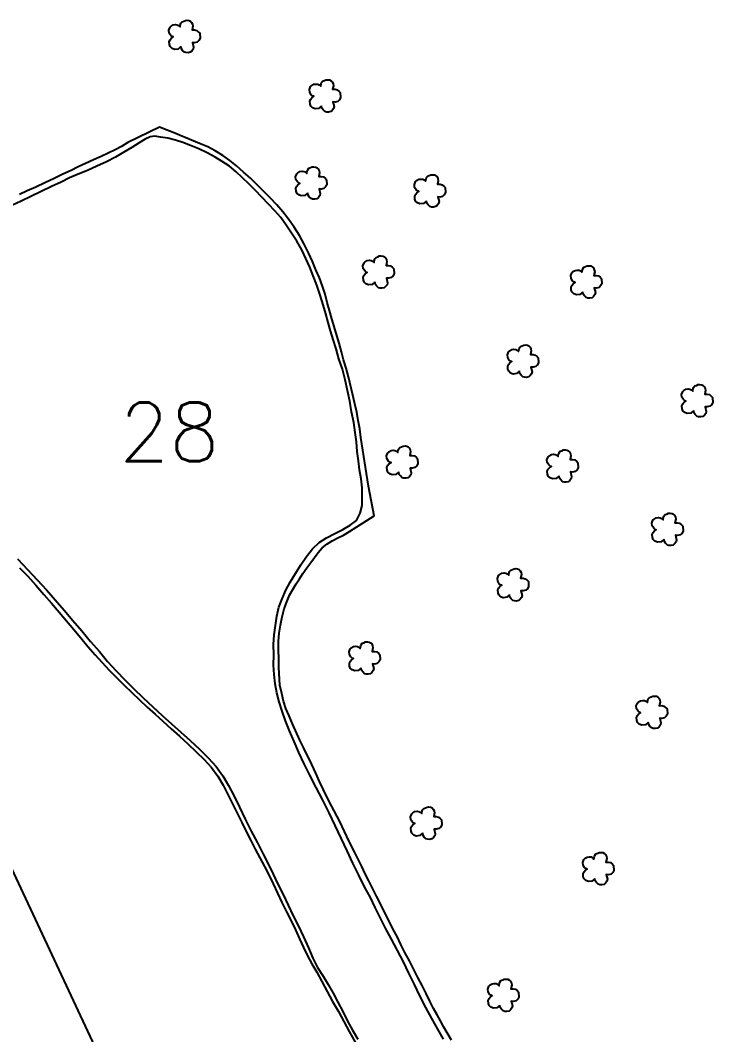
# Model space of a CAD drawing. Header units: millimetres. Extents: x 758395 to 764335, y 7809539 to 7813739.
# Drawn here: x 761777.5 to 762085.1, y 7812213.9 to 7812664.3 of the extents above; entities that cross this region are included whole.
import ezdxf

# ---------------------------------------------------------------- set-up
doc = ezdxf.new("R2010")
doc.units = ezdxf.units.MM
doc.linetypes.add('CONTINUO', pattern=[0])
for name, color, linetype in [('0114000634', 1, 'Continuous'), ('0114000634028', 5, 'Continuous'), ('0114000634039', 5, 'Continuous'), ('MATO', 3, 'Continuous'), ('REDE_DE_LUZ', 6, 'Continuous'), ('TEXTO_NUN_TAL', 7, 'Continuous')]:
    doc.layers.add(name, color=color, linetype=linetype)
doc.styles.add('Simplex', font='simplex.shx')

msp = doc.modelspace()

# ---------------------------------------------------------------- linework, layer by layer
at = {"layer": '0114000634', "color": 1, "linetype": 'ByBlock'}
msp.add_lwpolyline([(761969.05, 7812211.43), (761965.68, 7812217.24), (761964.22, 7812220.01), (761962.69, 7812222.67), (761961, 7812225.53), (761959.42, 7812228.71), (761957.81, 7812232.15), (761956.08, 7812235.71), (761954.17, 7812239.24), (761952.28, 7812242.82), (761950.37, 7812246.61), (761948.38, 7812250.41), (761946.62, 7812253.97), (761944.87, 7812257.44), (761943.03, 7812260.9), (761939.41, 7812268.05), (761935.74, 7812275.42), (761933.94, 7812278.88), (761932.39, 7812282.12), (761930.77, 7812285.27), (761929.26, 7812288.48), (761927.63, 7812291.74), (761925.99, 7812295.11), (761924.23, 7812298.46), (761922.56, 7812301.79), (761919.48, 7812308.53), (761915.82, 7812315.47), (761913.96, 7812318.92), (761912.15, 7812322.53), (761910.48, 7812326.3), (761908.73, 7812330.05), (761907.02, 7812333.79), (761903.4, 7812341.05), (761901.71, 7812344.67), (761898.47, 7812351.92), (761896.88, 7812355.4), (761895.5, 7812358.69), (761894.46, 7812361.88), (761893.64, 7812365.28), (761892.84, 7812369.05), (761892.38, 7812376.93), (761892.29, 7812380.82), (761892.24, 7812384.66), (761892.28, 7812388.52), (761892.46, 7812392.15), (761893.07, 7812395.68), (761893.81, 7812399.34), (761894.74, 7812402.92), (761895.86, 7812406.08), (761897.09, 7812409.05), (761900.05, 7812413.99), (761901.58, 7812416.22), (761903.05, 7812418.62), (761904.82, 7812421.13), (761906.6, 7812423.53), (761908.23, 7812425.76), (761909.89, 7812427.95), (761911.66, 7812429.96), (761913.61, 7812431.7), (761916.03, 7812433.14), (761918.58, 7812434.4), (761921.16, 7812435.63), (761923.73, 7812437.28), (761934.67, 7812444.22), (761934.67, 7812444.22), (761934.67, 7812444.22), (761934.67, 7812444.22), (761934.67, 7812444.22), (761934.67, 7812444.22), (761932.21, 7812457.46), (761932.21, 7812457.46), (761928.75, 7812479.01), (761928.75, 7812479.01), (761928.75, 7812479.01), (761928.75, 7812479.01), (761928.75, 7812479.01), (761928.33, 7812482.9), (761927.66, 7812486.6), (761926.97, 7812490.25), (761926.18, 7812493.99), (761925.27, 7812497.84), (761923.29, 7812505.89), (761922.24, 7812509.76), (761921.13, 7812513.45), (761920.16, 7812517.1), (761919.11, 7812520.84), (761915.95, 7812531.65), (761914.93, 7812535.38), (761913.87, 7812538.98), (761912.94, 7812542.58), (761911.72, 7812546.22), (761910.46, 7812549.84), (761908.85, 7812553.42), (761907.25, 7812557.21), (761905.58, 7812561.06), (761903.64, 7812564.85), (761901.5, 7812568.64), (761899.12, 7812572.35), (761896.66, 7812575.88), (761894.14, 7812579.15), (761891.47, 7812582.33), (761888.51, 7812585.43), (761885.51, 7812588.44), (761882.63, 7812591.36), (761879.71, 7812594.1), (761876.64, 7812596.87), (761873.61, 7812599.58), (761870.65, 7812602.02), (761867.51, 7812604.24), (761864.15, 7812606.31), (761860.83, 7812608.05), (761857.88, 7812609.32), (761855.41, 7812610.32), (761850.74, 7812612.16), (761848.47, 7812613.15), (761846.94, 7812613.91), (761839.37, 7812616.74), (761839.37, 7812616.74), (761839.37, 7812616.74), (761839.37, 7812616.74), (761839.37, 7812616.74), (761839.37, 7812616.74), (761825.31, 7812609.93), (761822.48, 7812608.23), (761819.65, 7812606.75), (761816.56, 7812605.3), (761813.41, 7812603.85), (761810.08, 7812602.3), (761806.53, 7812600.74), (761803.28, 7812599.17), (761800.07, 7812597.55), (761796.44, 7812595.89), (761792.53, 7812593.94), (761788.38, 7812592.14), (761784.35, 7812590.21), (761780.54, 7812588.46), (761777.16, 7812586.85)], dxfattribs=at)
at = {"layer": '0114000634028', "linetype": 'ByBlock'}
for points in [[(761965.56, 7812211.83), (761963.04, 7812216.34), (761960.38, 7812221.06), (761957.7, 7812225.97), (761955.05, 7812231.08), (761952.58, 7812236.15), (761950.16, 7812241.16), (761947.72, 7812246.24), (761945.1, 7812251.27), (761942.47, 7812256.28), (761939.8, 7812261.16), (761937.33, 7812265.84), (761935.2, 7812270.31), (761933.02, 7812274.81), (761930.46, 7812279.52), (761927.85, 7812284.67), (761925.17, 7812290.01), (761922.67, 7812295.5), (761920.02, 7812301.16), (761917.37, 7812306.81), (761914.72, 7812312.43), (761911.88, 7812318.05), (761908.99, 7812323.59), (761906.18, 7812329.1), (761903.66, 7812334.17), (761901.2, 7812339.2), (761899.12, 7812344.05), (761897.07, 7812348.77), (761895.37, 7812353.22), (761893.82, 7812357.48), (761892.46, 7812361.7), (761891.4, 7812365.71), (761890.67, 7812369.67), (761890.34, 7812373.76), (761890.04, 7812377.97), (761890.08, 7812382.5), (761890.02, 7812387.12), (761890.27, 7812391.47), (761890.91, 7812395.5), (761891.52, 7812399.64), (761892.4, 7812403.63), (761893.8, 7812407.44), (761895.49, 7812411.21), (761897.35, 7812414.84), (761899.77, 7812418.63), (761902.16, 7812422.5), (761904.63, 7812426.13), (761907.27, 7812429.61), (761910.25, 7812432.41), (761913.53, 7812434.53), (761917.3, 7812436.36), (761920.86, 7812438.16), (761924.1, 7812440.06), (761926.89, 7812442.21), (761928.54, 7812445.48), (761929.41, 7812448.84), (761929.42, 7812452.53), (761929.35, 7812456.6), (761928.87, 7812460.6), (761928.26, 7812464.59), (761927.71, 7812468.67), (761927.13, 7812472.87), (761926.79, 7812477.03), (761926.29, 7812481.23), (761925.7, 7812485.71), (761924.71, 7812490.42), (761923.86, 7812495.11), (761922.84, 7812499.9), (761921.85, 7812504.6), (761920.61, 7812509.34), (761919, 7812513.94), (761917.76, 7812518.35), (761916.52, 7812522.5), (761915.38, 7812526.36), (761914.32, 7812530.07), (761913.22, 7812533.9), (761912.05, 7812537.96), (761910.77, 7812542.25), (761909.29, 7812546.68), (761907.66, 7812550.77), (761906.1, 7812554.7), (761904.31, 7812558.55), (761902.51, 7812562.34), (761900.34, 7812566.16), (761898.05, 7812569.78), (761895.65, 7812573.34), (761893.18, 7812576.64), (761890.58, 7812579.7), (761887.72, 7812582.67), (761884.83, 7812585.76), (761881.87, 7812588.77), (761878.99, 7812591.63), (761876.15, 7812594.33), (761873.43, 7812597.04), (761870.44, 7812599.47), (761867.25, 7812601.56), (761864.03, 7812603.53), (761860.54, 7812605.4), (761856.83, 7812607.14), (761853.17, 7812608.69), (761849.71, 7812609.94), (761846.39, 7812611.03), (761843, 7812611.87), (761839.85, 7812612.37), (761837.34, 7812612.75), (761835.25, 7812612.55), (761832.93, 7812611.43), (761830.28, 7812609.82), (761827.08, 7812607.84), (761823.47, 7812605.65), (761819.73, 7812603.44), (761815.79, 7812601.36), (761811.58, 7812599.42), (761807.32, 7812597.59), (761803.23, 7812595.89), (761799.35, 7812594.29), (761795.64, 7812592.43), (761791.43, 7812590.4), (761786.78, 7812588.18), (761782.13, 7812585.96), (761777.85, 7812583.98), (761773.98, 7812582.18)], [(761776.22, 7812425.2), (761780.7, 7812420.44), (761785.05, 7812415.84), (761789.14, 7812411.35), (761793.06, 7812406.88), (761797.01, 7812402.41), (761800.9, 7812397.83), (761804.85, 7812393.12), (761808.74, 7812388.42), (761812.66, 7812383.97), (761816.31, 7812379.62), (761820.11, 7812375.47), (761824, 7812371.43), (761828, 7812367.4), (761832.14, 7812363.39), (761836.33, 7812359.44), (761840.53, 7812355.55), (761844.7, 7812351.86), (761848.87, 7812348.2), (761853.03, 7812344.41), (761857.16, 7812340.61), (761860.99, 7812336.78), (761864.48, 7812332.87), (761867.46, 7812328.81), (761870.01, 7812324.47), (761872.49, 7812319.82), (761874.95, 7812314.84), (761877.46, 7812309.58), (761880.13, 7812304.27), (761882.81, 7812299.09), (761885.39, 7812294.07), (761887.71, 7812289.43), (761889.82, 7812285.1), (761891.95, 7812280.72), (761894.25, 7812276.09), (761896.56, 7812271.32), (761898.76, 7812266.69), (761901.08, 7812262.11), (761903.28, 7812257.26), (761905.49, 7812252.42), (761907.5, 7812247.86), (761909.61, 7812243.65), (761912.01, 7812239.89), (761914.34, 7812236.21), (761916.46, 7812232.35), (761918.59, 7812228.27), (761920.8, 7812224.12), (761922.87, 7812219.9), (761925.12, 7812215.82), (761927.5, 7812211.84)]]:
    msp.add_lwpolyline(points, dxfattribs=at)
at = {"layer": '0114000634039', "linetype": 'ByBlock'}
msp.add_lwpolyline([(761777.12, 7812421.21), (761780.81, 7812417.41), (761784.44, 7812413.39), (761787.92, 7812409.37), (761791.39, 7812405.39), (761794.76, 7812401.5), (761798.07, 7812397.64), (761801.28, 7812393.83), (761804.45, 7812390), (761807.55, 7812386.2), (761810.7, 7812382.59), (761813.9, 7812379.18), (761817.03, 7812375.74), (761820.29, 7812372.42), (761823.7, 7812369.12), (761827.08, 7812365.81), (761830.5, 7812362.5), (761833.94, 7812359.28), (761837.35, 7812356.17), (761840.81, 7812353.01), (761844.47, 7812349.72), (761848.22, 7812346.4), (761851.91, 7812342.95), (761855.57, 7812339.5), (761859.17, 7812336.08), (761862.48, 7812332.49), (761865.22, 7812328.67), (761867.58, 7812324.6), (761869.76, 7812320.51), (761871.84, 7812316.35), (761873.87, 7812312.23), (761875.9, 7812308.13), (761877.91, 7812304.15), (761879.88, 7812300.11), (761881.88, 7812296.24), (761883.9, 7812292.41), (761885.93, 7812288.6), (761887.95, 7812284.77), (761889.88, 7812280.82), (761891.84, 7812276.71), (761893.76, 7812272.58), (761895.83, 7812268.45), (761897.83, 7812264.35), (761899.8, 7812260.35), (761901.53, 7812256.41), (761903.3, 7812252.55), (761905.12, 7812248.85), (761907, 7812245.33), (761909.17, 7812241.68), (761911.4, 7812237.55), (761913.76, 7812233.08), (761916.26, 7812228.58), (761918.8, 7812224.22), (761921.19, 7812219.76), (761923.64, 7812215.21), (761926.22, 7812210.51)], dxfattribs=at)
at = {"layer": 'MATO', "linetype": 'CONTINUO'}
for points in [[(761848.86, 7812652.55, 0), (761847.62, 7812651.5, 0), (761846.03, 7812651.32, 0), (761844.91, 7812651.76, 0), (761844.1, 7812652.55, 0), (761843.77, 7812653.45, 0), (761843.68, 7812654.78, 0), (761844.12, 7812655.62, 0), (761844.57, 7812656.24, 0), (761845.48, 7812656.86, 0), (761844.9, 7812657.04, 0), (761844.33, 7812657.52, 0), (761843.66, 7812658.58, 0), (761843.54, 7812659.84, 0), (761844.02, 7812661.15, 0), (761844.53, 7812661.62, 0), (761845.46, 7812662.19, 0), (761846.44, 7812662.32, 0), (761847.22, 7812662.21, 0), (761847.84, 7812661.93, 0), (761848.51, 7812661.32, 0), (761848.72, 7812662.48, 0), (761848.89, 7812662.94, 0), (761849.39, 7812663.58, 0), (761850.15, 7812663.85, 0), (761850.88, 7812664.18, 0), (761851.71, 7812664.25, 0), (761852.49, 7812664.14, 0), (761853.12, 7812663.81, 0), (761853.59, 7812663.3, 0), (761854.01, 7812662.48, 0), (761854.17, 7812661.58, 0), (761853.79, 7812659.96, 0), (761854.92, 7812659.98, 0), (761855.86, 7812659.75, 0), (761856.74, 7812659.05, 0), (761857.23, 7812658.5, 0), (761857.36, 7812656.27, 0), (761856.82, 7812655.28, 0), (761856.09, 7812654.61, 0), (761854.95, 7812654.31, 0), (761853.95, 7812654.4, 0), (761854.49, 7812652.32, 0), (761854.24, 7812651.43, 0), (761853.64, 7812650.59, 0), (761852.98, 7812650.06, 0), (761852.04, 7812649.83, 0), (761851.11, 7812649.89, 0), (761850.41, 7812650.09, 0), (761849.61, 7812650.87, 0), (761849.07, 7812651.58, 0), (761848.9, 7812652.66, 0)], [(761911.3, 7812626.19, 0), (761910.05, 7812625.14, 0), (761908.47, 7812624.96, 0), (761907.34, 7812625.4, 0), (761906.54, 7812626.18, 0), (761906.21, 7812627.08, 0), (761906.12, 7812628.42, 0), (761906.55, 7812629.26, 0), (761907, 7812629.88, 0), (761907.92, 7812630.5, 0), (761907.34, 7812630.68, 0), (761906.76, 7812631.15, 0), (761906.09, 7812632.21, 0), (761905.97, 7812633.47, 0), (761906.46, 7812634.79, 0), (761906.97, 7812635.26, 0), (761907.9, 7812635.83, 0), (761908.87, 7812635.96, 0), (761909.65, 7812635.85, 0), (761910.27, 7812635.56, 0), (761910.95, 7812634.96, 0), (761911.15, 7812636.11, 0), (761911.32, 7812636.57, 0), (761911.83, 7812637.21, 0), (761912.58, 7812637.49, 0), (761913.31, 7812637.82, 0), (761914.14, 7812637.89, 0), (761914.92, 7812637.78, 0), (761915.55, 7812637.44, 0), (761916.03, 7812636.93, 0), (761916.44, 7812636.12, 0), (761916.6, 7812635.21, 0), (761916.23, 7812633.6, 0), (761917.36, 7812633.62, 0), (761918.29, 7812633.39, 0), (761919.18, 7812632.69, 0), (761919.66, 7812632.13, 0), (761919.8, 7812629.91, 0), (761919.25, 7812628.91, 0), (761918.53, 7812628.25, 0), (761917.39, 7812627.95, 0), (761916.39, 7812628.03, 0), (761916.92, 7812625.96, 0), (761916.68, 7812625.07, 0), (761916.08, 7812624.23, 0), (761915.42, 7812623.7, 0), (761914.48, 7812623.47, 0), (761913.54, 7812623.52, 0), (761912.85, 7812623.72, 0), (761912.05, 7812624.51, 0), (761911.5, 7812625.22, 0), (761911.33, 7812626.29, 0)], [(761905.14, 7812587.52, 0), (761903.89, 7812586.48, 0), (761902.31, 7812586.29, 0), (761901.18, 7812586.73, 0), (761900.38, 7812587.52, 0), (761900.05, 7812588.42, 0), (761899.96, 7812589.75, 0), (761900.39, 7812590.59, 0), (761900.85, 7812591.21, 0), (761901.76, 7812591.83, 0), (761901.18, 7812592.01, 0), (761900.61, 7812592.49, 0), (761899.94, 7812593.55, 0), (761899.81, 7812594.81, 0), (761900.3, 7812596.12, 0), (761900.81, 7812596.59, 0), (761901.74, 7812597.16, 0), (761902.72, 7812597.29, 0), (761903.5, 7812597.18, 0), (761904.11, 7812596.9, 0), (761904.79, 7812596.29, 0), (761904.99, 7812597.45, 0), (761905.17, 7812597.91, 0), (761905.67, 7812598.55, 0), (761906.42, 7812598.82, 0), (761907.16, 7812599.15, 0), (761907.98, 7812599.22, 0), (761908.76, 7812599.11, 0), (761909.4, 7812598.78, 0), (761909.87, 7812598.27, 0), (761910.28, 7812597.45, 0), (761910.44, 7812596.55, 0), (761910.07, 7812594.93, 0), (761911.2, 7812594.95, 0), (761912.14, 7812594.72, 0), (761913.02, 7812594.03, 0), (761913.51, 7812593.47, 0), (761913.64, 7812591.24, 0), (761913.1, 7812590.25, 0), (761912.37, 7812589.58, 0), (761911.23, 7812589.28, 0), (761910.23, 7812589.37, 0), (761910.77, 7812587.29, 0), (761910.52, 7812586.4, 0), (761909.92, 7812585.56, 0), (761909.26, 7812585.03, 0), (761908.32, 7812584.8, 0), (761907.39, 7812584.86, 0), (761906.69, 7812585.06, 0), (761905.89, 7812585.84, 0), (761905.35, 7812586.55, 0), (761905.18, 7812587.63, 0)], [(761957.9, 7812584.01, 0), (761956.65, 7812582.96, 0), (761955.07, 7812582.78, 0), (761953.94, 7812583.22, 0), (761953.14, 7812584, 0), (761952.81, 7812584.9, 0), (761952.72, 7812586.23, 0), (761953.15, 7812587.07, 0), (761953.61, 7812587.7, 0), (761954.52, 7812588.31, 0), (761953.94, 7812588.5, 0), (761953.37, 7812588.97, 0), (761952.7, 7812590.03, 0), (761952.58, 7812591.29, 0), (761953.06, 7812592.61, 0), (761953.57, 7812593.08, 0), (761954.5, 7812593.65, 0), (761955.48, 7812593.78, 0), (761956.26, 7812593.67, 0), (761956.87, 7812593.38, 0), (761957.55, 7812592.78, 0), (761957.75, 7812593.93, 0), (761957.93, 7812594.39, 0), (761958.43, 7812595.03, 0), (761959.18, 7812595.31, 0), (761959.92, 7812595.63, 0), (761960.74, 7812595.71, 0), (761961.52, 7812595.6, 0), (761962.16, 7812595.26, 0), (761962.63, 7812594.75, 0), (761963.04, 7812593.94, 0), (761963.21, 7812593.03, 0), (761962.83, 7812591.42, 0), (761963.96, 7812591.43, 0), (761964.9, 7812591.21, 0), (761965.78, 7812590.51, 0), (761966.27, 7812589.95, 0), (761966.4, 7812587.73, 0), (761965.86, 7812586.73, 0), (761965.13, 7812586.07, 0), (761963.99, 7812585.76, 0), (761962.99, 7812585.85, 0), (761963.53, 7812583.77, 0), (761963.28, 7812582.89, 0), (761962.68, 7812582.04, 0), (761962.02, 7812581.52, 0), (761961.08, 7812581.29, 0), (761960.15, 7812581.34, 0), (761959.45, 7812581.54, 0), (761958.65, 7812582.33, 0), (761958.11, 7812583.04, 0), (761957.94, 7812584.11, 0)], [(761935.04, 7812547.98, 0), (761933.79, 7812546.93, 0), (761932.21, 7812546.75, 0), (761931.08, 7812547.19, 0), (761930.28, 7812547.97, 0), (761929.95, 7812548.87, 0), (761929.86, 7812550.2, 0), (761930.29, 7812551.04, 0), (761930.75, 7812551.67, 0), (761931.66, 7812552.28, 0), (761931.08, 7812552.47, 0), (761930.51, 7812552.94, 0), (761929.83, 7812554, 0), (761929.71, 7812555.26, 0), (761930.2, 7812556.58, 0), (761930.71, 7812557.05, 0), (761931.64, 7812557.62, 0), (761932.61, 7812557.75, 0), (761933.39, 7812557.64, 0), (761934.01, 7812557.35, 0), (761934.69, 7812556.75, 0), (761934.89, 7812557.9, 0), (761935.06, 7812558.36, 0), (761935.57, 7812559, 0), (761936.32, 7812559.28, 0), (761937.06, 7812559.6, 0), (761937.88, 7812559.68, 0), (761938.66, 7812559.57, 0), (761939.3, 7812559.23, 0), (761939.77, 7812558.72, 0), (761940.18, 7812557.91, 0), (761940.34, 7812557, 0), (761939.97, 7812555.39, 0), (761941.1, 7812555.41, 0), (761942.04, 7812555.18, 0), (761942.92, 7812554.48, 0), (761943.41, 7812553.92, 0), (761943.54, 7812551.7, 0), (761942.99, 7812550.7, 0), (761942.27, 7812550.04, 0), (761941.13, 7812549.73, 0), (761940.13, 7812549.82, 0), (761940.66, 7812547.75, 0), (761940.42, 7812546.86, 0), (761939.82, 7812546.01, 0), (761939.16, 7812545.49, 0), (761938.22, 7812545.26, 0), (761937.29, 7812545.31, 0), (761936.59, 7812545.51, 0), (761935.79, 7812546.3, 0), (761935.24, 7812547.01, 0), (761935.08, 7812548.08, 0)], [(762027.37, 7812543.58, 0), (762026.12, 7812542.54, 0), (762024.54, 7812542.35, 0), (762023.41, 7812542.79, 0), (762022.61, 7812543.58, 0), (762022.28, 7812544.48, 0), (762022.19, 7812545.81, 0), (762022.62, 7812546.65, 0), (762023.08, 7812547.27, 0), (762023.99, 7812547.89, 0), (762023.41, 7812548.08, 0), (762022.84, 7812548.55, 0), (762022.16, 7812549.61, 0), (762022.04, 7812550.87, 0), (762022.53, 7812552.18, 0), (762023.04, 7812552.66, 0), (762023.97, 7812553.22, 0), (762024.94, 7812553.35, 0), (762025.73, 7812553.24, 0), (762026.34, 7812552.96, 0), (762027.02, 7812552.35, 0), (762027.22, 7812553.51, 0), (762027.39, 7812553.97, 0), (762027.9, 7812554.61, 0), (762028.65, 7812554.88, 0), (762029.39, 7812555.21, 0), (762030.21, 7812555.29, 0), (762030.99, 7812555.17, 0), (762031.63, 7812554.84, 0), (762032.1, 7812554.33, 0), (762032.51, 7812553.52, 0), (762032.67, 7812552.61, 0), (762032.3, 7812550.99, 0), (762033.43, 7812551.01, 0), (762034.37, 7812550.79, 0), (762035.25, 7812550.09, 0), (762035.74, 7812549.53, 0), (762035.87, 7812547.3, 0), (762035.33, 7812546.31, 0), (762034.6, 7812545.64, 0), (762033.46, 7812545.34, 0), (762032.46, 7812545.43, 0), (762032.99, 7812543.35, 0), (762032.75, 7812542.47, 0), (762032.15, 7812541.62, 0), (762031.49, 7812541.09, 0), (762030.55, 7812540.86, 0), (762029.62, 7812540.92, 0), (762028.92, 7812541.12, 0), (762028.12, 7812541.9, 0), (762027.57, 7812542.61, 0), (762027.41, 7812543.69, 0)], [(761999.23, 7812508.43, 0), (761997.98, 7812507.39, 0), (761996.4, 7812507.2, 0), (761995.27, 7812507.64, 0), (761994.47, 7812508.43, 0), (761994.14, 7812509.33, 0), (761994.05, 7812510.66, 0), (761994.48, 7812511.5, 0), (761994.94, 7812512.12, 0), (761995.85, 7812512.74, 0), (761995.27, 7812512.92, 0), (761994.7, 7812513.4, 0), (761994.03, 7812514.46, 0), (761993.9, 7812515.72, 0), (761994.39, 7812517.03, 0), (761994.9, 7812517.5, 0), (761995.83, 7812518.07, 0), (761996.81, 7812518.2, 0), (761997.59, 7812518.09, 0), (761998.2, 7812517.81, 0), (761998.88, 7812517.2, 0), (761999.08, 7812518.36, 0), (761999.26, 7812518.82, 0), (761999.76, 7812519.46, 0), (762000.51, 7812519.73, 0), (762001.25, 7812520.06, 0), (762002.07, 7812520.13, 0), (762002.85, 7812520.02, 0), (762003.49, 7812519.69, 0), (762003.96, 7812519.18, 0), (762004.37, 7812518.36, 0), (762004.53, 7812517.46, 0), (762004.16, 7812515.84, 0), (762005.29, 7812515.86, 0), (762006.23, 7812515.64, 0), (762007.11, 7812514.94, 0), (762007.6, 7812514.38, 0), (762007.73, 7812512.15, 0), (762007.19, 7812511.16, 0), (762006.46, 7812510.49, 0), (762005.32, 7812510.19, 0), (762004.32, 7812510.28, 0), (762004.86, 7812508.2, 0), (762004.61, 7812507.32, 0), (762004.01, 7812506.47, 0), (762003.35, 7812505.94, 0), (762002.41, 7812505.71, 0), (762001.48, 7812505.77, 0), (762000.78, 7812505.97, 0), (761999.98, 7812506.75, 0), (761999.44, 7812507.46, 0), (761999.27, 7812508.54, 0)], [(762076.61, 7812490.86, 0), (762075.37, 7812489.81, 0), (762073.78, 7812489.63, 0), (762072.65, 7812490.07, 0), (762071.85, 7812490.85, 0), (762071.52, 7812491.75, 0), (762071.43, 7812493.08, 0), (762071.87, 7812493.92, 0), (762072.32, 7812494.55, 0), (762073.23, 7812495.16, 0), (762072.65, 7812495.35, 0), (762072.08, 7812495.82, 0), (762071.41, 7812496.88, 0), (762071.29, 7812498.14, 0), (762071.77, 7812499.46, 0), (762072.28, 7812499.93, 0), (762073.21, 7812500.5, 0), (762074.19, 7812500.63, 0), (762074.97, 7812500.52, 0), (762075.59, 7812500.23, 0), (762076.26, 7812499.63, 0), (762076.47, 7812500.78, 0), (762076.64, 7812501.24, 0), (762077.14, 7812501.88, 0), (762077.9, 7812502.16, 0), (762078.63, 7812502.48, 0), (762079.46, 7812502.56, 0), (762080.24, 7812502.45, 0), (762080.87, 7812502.11, 0), (762081.34, 7812501.6, 0), (762081.75, 7812500.79, 0), (762081.92, 7812499.88, 0), (762081.54, 7812498.27, 0), (762082.67, 7812498.28, 0), (762083.61, 7812498.06, 0), (762084.49, 7812497.36, 0), (762084.98, 7812496.8, 0), (762085.11, 7812494.58, 0), (762084.57, 7812493.58, 0), (762083.84, 7812492.92, 0), (762082.7, 7812492.61, 0), (762081.7, 7812492.7, 0), (762082.24, 7812490.62, 0), (762081.99, 7812489.74, 0), (762081.39, 7812488.89, 0), (762080.73, 7812488.37, 0), (762079.79, 7812488.14, 0), (762078.86, 7812488.19, 0), (762078.16, 7812488.39, 0), (762077.36, 7812489.18, 0), (762076.82, 7812489.89, 0), (762076.65, 7812490.96, 0)], [(761945.59, 7812463.61, 0), (761944.34, 7812462.57, 0), (761942.76, 7812462.39, 0), (761941.63, 7812462.82, 0), (761940.83, 7812463.61, 0), (761940.5, 7812464.51, 0), (761940.41, 7812465.84, 0), (761940.84, 7812466.68, 0), (761941.3, 7812467.3, 0), (761942.21, 7812467.92, 0), (761941.63, 7812468.11, 0), (761941.06, 7812468.58, 0), (761940.39, 7812469.64, 0), (761940.26, 7812470.9, 0), (761940.75, 7812472.22, 0), (761941.26, 7812472.69, 0), (761942.19, 7812473.26, 0), (761943.17, 7812473.39, 0), (761943.95, 7812473.27, 0), (761944.56, 7812472.99, 0), (761945.24, 7812472.39, 0), (761945.44, 7812473.54, 0), (761945.62, 7812474, 0), (761946.12, 7812474.64, 0), (761946.87, 7812474.92, 0), (761947.61, 7812475.24, 0), (761948.43, 7812475.32, 0), (761949.21, 7812475.21, 0), (761949.85, 7812474.87, 0), (761950.32, 7812474.36, 0), (761950.73, 7812473.55, 0), (761950.89, 7812472.64, 0), (761950.52, 7812471.03, 0), (761951.65, 7812471.04, 0), (761952.59, 7812470.82, 0), (761953.47, 7812470.12, 0), (761953.96, 7812469.56, 0), (761954.09, 7812467.34, 0), (761953.55, 7812466.34, 0), (761952.82, 7812465.68, 0), (761951.68, 7812465.37, 0), (761950.68, 7812465.46, 0), (761951.22, 7812463.38, 0), (761950.97, 7812462.5, 0), (761950.37, 7812461.65, 0), (761949.71, 7812461.13, 0), (761948.77, 7812460.9, 0), (761947.84, 7812460.95, 0), (761947.14, 7812461.15, 0), (761946.34, 7812461.94, 0), (761945.8, 7812462.65, 0), (761945.63, 7812463.72, 0)], [(762016.82, 7812461.86, 0), (762015.57, 7812460.81, 0), (762013.99, 7812460.63, 0), (762012.86, 7812461.07, 0), (762012.06, 7812461.85, 0), (762011.73, 7812462.75, 0), (762011.64, 7812464.08, 0), (762012.07, 7812464.92, 0), (762012.53, 7812465.55, 0), (762013.44, 7812466.16, 0), (762012.86, 7812466.35, 0), (762012.29, 7812466.82, 0), (762011.61, 7812467.88, 0), (762011.49, 7812469.14, 0), (762011.98, 7812470.46, 0), (762012.49, 7812470.93, 0), (762013.42, 7812471.5, 0), (762014.39, 7812471.63, 0), (762015.17, 7812471.52, 0), (762015.79, 7812471.23, 0), (762016.47, 7812470.63, 0), (762016.67, 7812471.78, 0), (762016.84, 7812472.24, 0), (762017.35, 7812472.88, 0), (762018.1, 7812473.16, 0), (762018.83, 7812473.48, 0), (762019.66, 7812473.56, 0), (762020.44, 7812473.45, 0), (762021.08, 7812473.11, 0), (762021.55, 7812472.6, 0), (762021.96, 7812471.79, 0), (762022.12, 7812470.88, 0), (762021.75, 7812469.27, 0), (762022.88, 7812469.29, 0), (762023.81, 7812469.06, 0), (762024.7, 7812468.36, 0), (762025.19, 7812467.8, 0), (762025.32, 7812465.58, 0), (762024.77, 7812464.58, 0), (762024.05, 7812463.92, 0), (762022.91, 7812463.61, 0), (762021.91, 7812463.7, 0), (762022.44, 7812461.63, 0), (762022.2, 7812460.74, 0), (762021.6, 7812459.89, 0), (762020.94, 7812459.37, 0), (762020, 7812459.14, 0), (762019.07, 7812459.19, 0), (762018.37, 7812459.39, 0), (762017.57, 7812460.18, 0), (762017.02, 7812460.89, 0), (762016.86, 7812461.96, 0)], [(762063.42, 7812433.74, 0), (762062.18, 7812432.69, 0), (762060.59, 7812432.51, 0), (762059.46, 7812432.95, 0), (762058.66, 7812433.73, 0), (762058.33, 7812434.63, 0), (762058.24, 7812435.96, 0), (762058.68, 7812436.8, 0), (762059.13, 7812437.43, 0), (762060.04, 7812438.04, 0), (762059.46, 7812438.23, 0), (762058.89, 7812438.7, 0), (762058.22, 7812439.76, 0), (762058.1, 7812441.02, 0), (762058.58, 7812442.34, 0), (762059.09, 7812442.81, 0), (762060.02, 7812443.38, 0), (762061, 7812443.51, 0), (762061.78, 7812443.4, 0), (762062.4, 7812443.11, 0), (762063.07, 7812442.51, 0), (762063.28, 7812443.66, 0), (762063.45, 7812444.12, 0), (762063.95, 7812444.76, 0), (762064.71, 7812445.04, 0), (762065.44, 7812445.36, 0), (762066.27, 7812445.44, 0), (762067.05, 7812445.33, 0), (762067.68, 7812444.99, 0), (762068.15, 7812444.48, 0), (762068.56, 7812443.67, 0), (762068.73, 7812442.76, 0), (762068.35, 7812441.15, 0), (762069.48, 7812441.16, 0), (762070.42, 7812440.94, 0), (762071.3, 7812440.24, 0), (762071.79, 7812439.68, 0), (762071.92, 7812437.46, 0), (762071.38, 7812436.46, 0), (762070.65, 7812435.8, 0), (762069.51, 7812435.49, 0), (762068.51, 7812435.58, 0), (762069.05, 7812433.5, 0), (762068.8, 7812432.62, 0), (762068.2, 7812431.77, 0), (762067.54, 7812431.25, 0), (762066.6, 7812431.02, 0), (762065.67, 7812431.07, 0), (762064.97, 7812431.27, 0), (762064.17, 7812432.06, 0), (762063.63, 7812432.77, 0), (762063.46, 7812433.84, 0)], [(761994.83, 7812409.13, 0), (761993.59, 7812408.08, 0), (761992, 7812407.9, 0), (761990.88, 7812408.34, 0), (761990.08, 7812409.13, 0), (761989.74, 7812410.03, 0), (761989.66, 7812411.36, 0), (761990.09, 7812412.2, 0), (761990.54, 7812412.82, 0), (761991.45, 7812413.44, 0), (761990.87, 7812413.62, 0), (761990.3, 7812414.1, 0), (761989.63, 7812415.16, 0), (761989.51, 7812416.42, 0), (761989.99, 7812417.73, 0), (761990.5, 7812418.2, 0), (761991.43, 7812418.77, 0), (761992.41, 7812418.9, 0), (761993.19, 7812418.79, 0), (761993.81, 7812418.51, 0), (761994.48, 7812417.9, 0), (761994.69, 7812419.06, 0), (761994.86, 7812419.52, 0), (761995.36, 7812420.16, 0), (761996.12, 7812420.43, 0), (761996.85, 7812420.76, 0), (761997.68, 7812420.83, 0), (761998.46, 7812420.72, 0), (761999.09, 7812420.39, 0), (761999.56, 7812419.88, 0), (761999.98, 7812419.06, 0), (762000.14, 7812418.16, 0), (761999.76, 7812416.54, 0), (762000.89, 7812416.56, 0), (762001.83, 7812416.33, 0), (762002.71, 7812415.63, 0), (762003.2, 7812415.08, 0), (762003.33, 7812412.85, 0), (762002.79, 7812411.86, 0), (762002.07, 7812411.19, 0), (762000.92, 7812410.89, 0), (761999.93, 7812410.98, 0), (762000.46, 7812408.9, 0), (762000.21, 7812408.01, 0), (761999.61, 7812407.17, 0), (761998.95, 7812406.64, 0), (761998.01, 7812406.41, 0), (761997.08, 7812406.47, 0), (761996.38, 7812406.67, 0), (761995.58, 7812407.45, 0), (761995.04, 7812408.16, 0), (761994.87, 7812409.24, 0)], [(761928.88, 7812376.62, 0), (761927.64, 7812375.57, 0), (761926.05, 7812375.39, 0), (761924.93, 7812375.83, 0), (761924.12, 7812376.61, 0), (761923.79, 7812377.51, 0), (761923.7, 7812378.84, 0), (761924.14, 7812379.68, 0), (761924.59, 7812380.3, 0), (761925.5, 7812380.92, 0), (761924.92, 7812381.11, 0), (761924.35, 7812381.58, 0), (761923.68, 7812382.64, 0), (761923.56, 7812383.9, 0), (761924.04, 7812385.22, 0), (761924.55, 7812385.69, 0), (761925.48, 7812386.26, 0), (761926.46, 7812386.39, 0), (761927.24, 7812386.28, 0), (761927.86, 7812385.99, 0), (761928.53, 7812385.39, 0), (761928.74, 7812386.54, 0), (761928.91, 7812387, 0), (761929.41, 7812387.64, 0), (761930.17, 7812387.92, 0), (761930.9, 7812388.24, 0), (761931.73, 7812388.32, 0), (761932.51, 7812388.21, 0), (761933.14, 7812387.87, 0), (761933.61, 7812387.36, 0), (761934.03, 7812386.55, 0), (761934.19, 7812385.64, 0), (761933.81, 7812384.03, 0), (761934.94, 7812384.04, 0), (761935.88, 7812383.82, 0), (761936.76, 7812383.12, 0), (761937.25, 7812382.56, 0), (761937.38, 7812380.34, 0), (761936.84, 7812379.34, 0), (761936.11, 7812378.68, 0), (761934.97, 7812378.37, 0), (761933.97, 7812378.46, 0), (761934.51, 7812376.38, 0), (761934.26, 7812375.5, 0), (761933.66, 7812374.65, 0), (761933, 7812374.13, 0), (761932.06, 7812373.9, 0), (761931.13, 7812373.95, 0), (761930.43, 7812374.15, 0), (761929.63, 7812374.94, 0), (761929.09, 7812375.65, 0), (761928.92, 7812376.72, 0)], [(762056.47, 7812352.52, 0), (762055.22, 7812351.47, 0), (762053.64, 7812351.29, 0), (762052.51, 7812351.73, 0), (762051.71, 7812352.52, 0), (762051.38, 7812353.42, 0), (762051.29, 7812354.75, 0), (762051.72, 7812355.59, 0), (762052.17, 7812356.21, 0), (762053.09, 7812356.83, 0), (762052.51, 7812357.01, 0), (762051.93, 7812357.49, 0), (762051.26, 7812358.55, 0), (762051.14, 7812359.81, 0), (762051.63, 7812361.12, 0), (762052.14, 7812361.59, 0), (762053.07, 7812362.16, 0), (762054.04, 7812362.29, 0), (762054.82, 7812362.18, 0), (762055.44, 7812361.9, 0), (762056.12, 7812361.29, 0), (762056.32, 7812362.45, 0), (762056.49, 7812362.91, 0), (762057, 7812363.55, 0), (762057.75, 7812363.82, 0), (762058.48, 7812364.15, 0), (762059.31, 7812364.22, 0), (762060.09, 7812364.11, 0), (762060.72, 7812363.78, 0), (762061.2, 7812363.27, 0), (762061.61, 7812362.45, 0), (762061.77, 7812361.55, 0), (762061.39, 7812359.93, 0), (762062.53, 7812359.95, 0), (762063.46, 7812359.72, 0), (762064.35, 7812359.02, 0), (762064.83, 7812358.47, 0), (762064.97, 7812356.24, 0), (762064.42, 7812355.25, 0), (762063.7, 7812354.58, 0), (762062.56, 7812354.28, 0), (762061.56, 7812354.37, 0), (762062.09, 7812352.29, 0), (762061.85, 7812351.4, 0), (762061.25, 7812350.56, 0), (762060.59, 7812350.03, 0), (762059.65, 7812349.8, 0), (762058.71, 7812349.86, 0), (762058.02, 7812350.06, 0), (762057.22, 7812350.84, 0), (762056.67, 7812351.55, 0), (762056.5, 7812352.63, 0)], [(761956.22, 7812303.31, 0), (761954.97, 7812302.26, 0), (761953.39, 7812302.08, 0), (761952.26, 7812302.52, 0), (761951.46, 7812303.3, 0), (761951.13, 7812304.21, 0), (761951.04, 7812305.54, 0), (761951.47, 7812306.38, 0), (761951.93, 7812307, 0), (761952.84, 7812307.62, 0), (761952.26, 7812307.8, 0), (761951.69, 7812308.27, 0), (761951.02, 7812309.33, 0), (761950.89, 7812310.6, 0), (761951.38, 7812311.91, 0), (761951.89, 7812312.38, 0), (761952.82, 7812312.95, 0), (761953.8, 7812313.08, 0), (761954.58, 7812312.97, 0), (761955.19, 7812312.68, 0), (761955.87, 7812312.08, 0), (761956.07, 7812313.23, 0), (761956.25, 7812313.69, 0), (761956.75, 7812314.33, 0), (761957.5, 7812314.61, 0), (761958.24, 7812314.94, 0), (761959.06, 7812315.01, 0), (761959.84, 7812314.9, 0), (761960.48, 7812314.57, 0), (761960.95, 7812314.06, 0), (761961.36, 7812313.24, 0), (761961.52, 7812312.34, 0), (761961.15, 7812310.72, 0), (761962.28, 7812310.74, 0), (761963.22, 7812310.51, 0), (761964.1, 7812309.81, 0), (761964.59, 7812309.25, 0), (761964.72, 7812307.03, 0), (761964.18, 7812306.03, 0), (761963.45, 7812305.37, 0), (761962.31, 7812305.07, 0), (761961.31, 7812305.15, 0), (761961.85, 7812303.08, 0), (761961.6, 7812302.19, 0), (761961, 7812301.35, 0), (761960.34, 7812300.82, 0), (761959.4, 7812300.59, 0), (761958.47, 7812300.65, 0), (761957.77, 7812300.84, 0), (761956.97, 7812301.63, 0), (761956.43, 7812302.34, 0), (761956.26, 7812303.42, 0)], [(762032.72, 7812283.1, 0), (762031.48, 7812282.05, 0), (762029.89, 7812281.87, 0), (762028.77, 7812282.31, 0), (762027.97, 7812283.09, 0), (762027.63, 7812283.99, 0), (762027.55, 7812285.32, 0), (762027.98, 7812286.17, 0), (762028.43, 7812286.79, 0), (762029.34, 7812287.4, 0), (762028.76, 7812287.59, 0), (762028.19, 7812288.06, 0), (762027.52, 7812289.12, 0), (762027.4, 7812290.38, 0), (762027.88, 7812291.7, 0), (762028.39, 7812292.17, 0), (762029.32, 7812292.74, 0), (762030.3, 7812292.87, 0), (762031.08, 7812292.76, 0), (762031.7, 7812292.47, 0), (762032.37, 7812291.87, 0), (762032.58, 7812293.02, 0), (762032.75, 7812293.48, 0), (762033.25, 7812294.12, 0), (762034.01, 7812294.4, 0), (762034.74, 7812294.72, 0), (762035.57, 7812294.8, 0), (762036.35, 7812294.69, 0), (762036.98, 7812294.35, 0), (762037.45, 7812293.84, 0), (762037.87, 7812293.03, 0), (762038.03, 7812292.12, 0), (762037.65, 7812290.51, 0), (762038.78, 7812290.53, 0), (762039.72, 7812290.3, 0), (762040.6, 7812289.6, 0), (762041.09, 7812289.04, 0), (762041.22, 7812286.82, 0), (762040.68, 7812285.82, 0), (762039.96, 7812285.16, 0), (762038.81, 7812284.85, 0), (762037.82, 7812284.94, 0), (762038.35, 7812282.87, 0), (762038.1, 7812281.98, 0), (762037.5, 7812281.14, 0), (762036.84, 7812280.61, 0), (762035.9, 7812280.38, 0), (762034.97, 7812280.43, 0), (762034.27, 7812280.63, 0), (762033.47, 7812281.42, 0), (762032.93, 7812282.13, 0), (762032.76, 7812283.2, 0)], [(761990.51, 7812226.86, 0), (761989.27, 7812225.81, 0), (761987.69, 7812225.63, 0), (761986.56, 7812226.07, 0), (761985.76, 7812226.85, 0), (761985.43, 7812227.75, 0), (761985.34, 7812229.08, 0), (761985.77, 7812229.92, 0), (761986.22, 7812230.54, 0), (761987.14, 7812231.16, 0), (761986.56, 7812231.35, 0), (761985.98, 7812231.82, 0), (761985.31, 7812232.88, 0), (761985.19, 7812234.14, 0), (761985.67, 7812235.46, 0), (761986.18, 7812235.93, 0), (761987.11, 7812236.5, 0), (761988.09, 7812236.63, 0), (761988.87, 7812236.52, 0), (761989.49, 7812236.23, 0), (761990.17, 7812235.63, 0), (761990.37, 7812236.78, 0), (761990.54, 7812237.24, 0), (761991.05, 7812237.88, 0), (761991.8, 7812238.16, 0), (761992.53, 7812238.48, 0), (761993.36, 7812238.56, 0), (761994.14, 7812238.45, 0), (761994.77, 7812238.11, 0), (761995.25, 7812237.6, 0), (761995.66, 7812236.79, 0), (761995.82, 7812235.88, 0), (761995.44, 7812234.27, 0), (761996.58, 7812234.28, 0), (761997.51, 7812234.06, 0), (761998.39, 7812233.36, 0), (761998.88, 7812232.8, 0), (761999.02, 7812230.58, 0), (761998.47, 7812229.58, 0), (761997.75, 7812228.92, 0), (761996.61, 7812228.61, 0), (761995.61, 7812228.7, 0), (761996.14, 7812226.62, 0), (761995.9, 7812225.74, 0), (761995.3, 7812224.89, 0), (761994.63, 7812224.37, 0), (761993.7, 7812224.14, 0), (761992.76, 7812224.19, 0), (761992.07, 7812224.39, 0), (761991.26, 7812225.18, 0), (761990.72, 7812225.89, 0), (761990.55, 7812226.96, 0)]]:
    msp.add_polyline3d(points, dxfattribs=at)
at = {"layer": 'REDE_DE_LUZ', "color": 6, "linetype": 'Continuous'}
msp.add_lwpolyline([(761916.41, 7811982.67), (761831.73, 7812163.52), (761715.37, 7812412.05), (761682.18, 7812499.75), (761670.28, 7812531.64)], dxfattribs=at)

# ---------------------------------------------------------------- texts
at = {"layer": 'TEXTO_NUN_TAL', "linetype": 'Continuous', "style": 'Simplex'}
msp.add_text('28', height=26, dxfattribs=at).set_placement((761821.43, 7812468.49))

doc.saveas('drawing.dxf')
